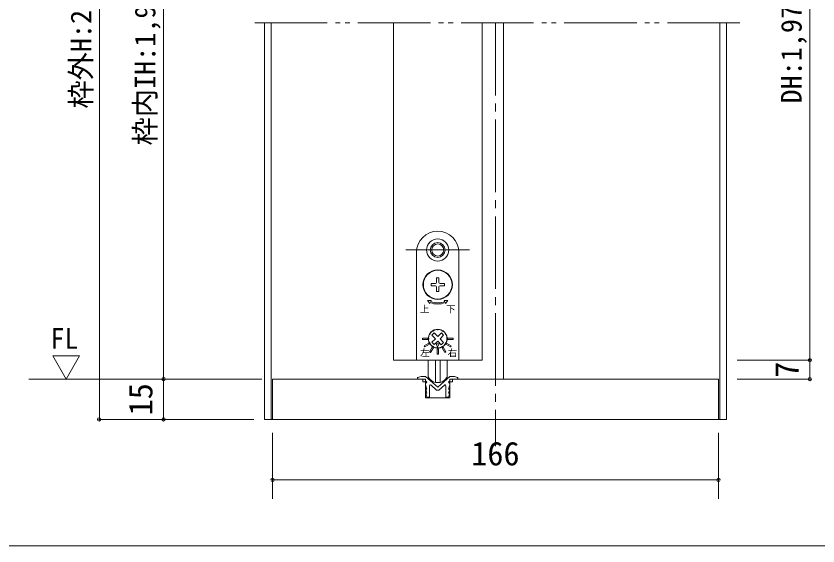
# Model space of a CAD drawing. Units: millimetres on the paper, enlarged 10 times, with parts at other scales. Extents: x -2000 to 2000, y -1385 to 1385.
# Drawn here: x -1400 to -405, y -68 to 589 of the extents above; entities that cross this region are included whole.
import ezdxf
from ezdxf.enums import TextEntityAlignment as Align

# ---------------------------------------------------------------- set-up
doc = ezdxf.new("R2010")
doc.units = ezdxf.units.MM
doc.header["$LTSCALE"] = 10
doc.header["$PDMODE"] = 32
doc.header["$PDSIZE"] = 4
for name, pattern in [('CHAIN2', [12, 9, -1, 1, -1]), ('DOUBLE_CHAIN2', [12.8, 9, -1, 0.6, -0.6, 0.6, -1]), ('USER1', [19.05, 12.7, -6.35])]:
    doc.linetypes.add(name, pattern=pattern)
for name, color, linetype, lineweight in [('1-0_H-SYM', 7, 'Continuous', 20), ('1-2_0', 7, 'Continuous', 20), ('2-0', 7, 'Continuous', 18)]:
    doc.layers.add(name, color=color, linetype=linetype, lineweight=lineweight)
doc.styles.add('ＭＳ ゴシック', font='')
doc.styles.get('ＭＳ ゴシック').set_extended_font_data('MS Gothic')

msp = doc.modelspace()

# ---------------------------------------------------------------- linework, layer by layer
at = {"layer": '1-0_H-SYM', "lineweight": 18}
msp.add_line((380, -67.5), (-1950, -67.5), dxfattribs=at)
at = {"layer": '1-2_0'}
msp.add_lwpolyline([(380, -67.5), (-1950, -67.5), (-1950, 1335)], dxfattribs=at)
at = {"layer": '2-0', "color": 4, "lineweight": 9}
for p, q in [((-1296.36, 1073.17), (-1296.36, 89.36)), ((-1216.84, 953.17), (-1216.84, 139.36)), ((-414.8, 162.69), (-414.8, 926.51)), ((-414.8, 162.69), (-504.94, 162.69)), ((-414.8, 162.69), (-414.8, 139.36)), ((-1094.94, 139.36), (-1383.96, 139.36)), ((-1236.84, 139.36), (-1114.69, 139.36)), ((-1216.84, 139.36), (-1216.84, 129.36)), ((-1216.84, 139.36), (-1216.84, 89.36)), ((-414.8, 139.36), (-504.94, 139.36)), ((-1104.94, 89.36), (-1296.88, 89.36)), ((-1236.84, 89.36), (-1114.69, 89.36))]:
    msp.add_line(p, q, dxfattribs=at)
at = {"layer": '2-0', "linetype": 'DOUBLE_CHAIN2', "lineweight": 20}
msp.add_line((-501.61, 581.02), (-1108.27, 581.02), dxfattribs=at)
at = {"layer": '2-0', "lineweight": 20}
for p, q in [((-1091.61, 581.02), (-1091.61, 89.36)), ((-1083.27, 581.02), (-1083.27, 89.36)), ((-931.61, 581.02), (-931.61, 162.69)), ((-821.61, 581.02), (-821.61, 162.69)), ((-794.94, 581.02), (-794.94, 139.36)), ((-526.61, 581.02), (-526.61, 89.36)), ((-518.27, 581.02), (-518.27, 89.36)), ((-931.61, 162.69), (-821.61, 162.69)), ((-894.94, 139.36), (-1081.61, 139.36)), ((-1081.61, 89.36), (-1081.61, 139.36)), ((-900.61, 139.36), (-891.61, 139.36)), ((-891.61, 142.69), (-895.89, 142.69)), ((-891.61, 142.69), (-876.61, 129.36)), ((-891.61, 137.02), (-891.61, 139.36)), ((-876.61, 129.36), (-861.61, 142.69)), ((-861.61, 142.69), (-857.32, 142.69)), ((-852.61, 139.36), (-861.61, 139.36)), ((-861.61, 137.02), (-861.61, 139.36)), ((-858.27, 139.36), (-528.27, 139.36)), ((-889.94, 135.36), (-891.61, 137.02)), ((-891.61, 133.69), (-889.94, 135.36)), ((-891.61, 132.02), (-891.61, 133.69)), ((-889.94, 127.02), (-891.61, 132.02)), ((-886.61, 117.02), (-886.61, 131.11)), ((-868.27, 131.86), (-875.21, 125.69)), ((-866.61, 131.11), (-866.61, 117.02)), ((-863.27, 135.36), (-861.61, 137.02)), ((-861.61, 133.69), (-863.27, 135.36)), ((-863.27, 127.02), (-861.61, 132.02)), ((-861.61, 132.02), (-861.61, 133.69)), ((-891.44, 127.02), (-889.94, 127.02)), ((-889.94, 122.02), (-891.44, 127.02)), ((-891.44, 122.02), (-889.94, 122.02)), ((-889.94, 117.02), (-891.44, 122.02)), ((-861.77, 127.02), (-863.27, 127.02)), ((-863.27, 122.02), (-861.77, 127.02)), ((-861.77, 122.02), (-863.27, 122.02)), ((-863.27, 117.02), (-861.77, 122.02)), ((-889.94, 117.02), (-886.61, 117.02)), ((-863.27, 117.02), (-866.61, 117.02)), ((-1091.61, 89.36), (-518.27, 89.36)), ((-1081.61, -8.98), (-1081.61, 72.69)), ((-528.27, -8.98), (-528.27, 72.69)), ((-528.27, 14.36), (-1081.61, 14.36))]:
    msp.add_line(p, q, dxfattribs=at)
at = {"layer": '2-0', "color": 4, "linetype": 'CHAIN2', "lineweight": 9}
msp.add_line((-804.94, 581.02), (-804.94, 56.02), dxfattribs=at)
at = {"layer": '2-0', "color": 2, "linetype": 'USER1'}
msp.add_line((-916.11, 299.36), (-837.11, 299.36), dxfattribs=at)
at = {"layer": '2-0'}
for p, q in [((-902.94, 296.36), (-902.94, 162.69)), ((-850.27, 162.69), (-850.27, 296.36)), ((-875.11, 264.69), (-878.11, 264.69)), ((-878.11, 259.19), (-878.11, 264.69)), ((-875.11, 259.19), (-875.11, 264.69)), ((-879.44, 254.86), (-884.94, 254.86)), ((-878.11, 248.02), (-878.11, 253.52)), ((-875.11, 248.02), (-875.11, 253.52)), ((-868.27, 257.86), (-873.77, 257.86)), ((-868.27, 254.86), (-873.77, 254.86)), ((-868.27, 257.86), (-868.27, 254.86)), ((-875.11, 248.02), (-878.11, 248.02)), ((-883.97, 184.97), (-879.44, 189.39)), ((-879.44, 189.39), (-883.86, 193.92)), ((-876.57, 192.18), (-872.04, 196.61)), ((-881.18, 182.1), (-883.97, 184.97)), ((-881.18, 182.1), (-876.64, 186.53)), ((-872.22, 181.99), (-876.64, 186.53)), ((-869.36, 184.79), (-872.22, 181.99)), ((-902.94, 162.69), (-850.27, 162.69)), ((-888.27, 142.24), (-888.27, 162.69)), ((-879.52, 162.69), (-879.52, 135.18)), ((-873.69, 162.69), (-873.69, 135.18)), ((-864.94, 162.69), (-864.94, 142.24)), ((-879.52, 135.18), (-873.69, 135.18))]:
    msp.add_line(p, q, dxfattribs=at)
for points in [[(-879.44, 257.86), (-884.94, 257.86), (-884.94, 254.86)], [(-885.28, 235.41), (-884.77, 236.65), (-889.1, 236.65), (-886.3, 232.95), (-885.79, 234.18)], [(-867.42, 234.18), (-866.91, 232.95), (-864.12, 236.65), (-868.44, 236.65), (-867.93, 235.41)], [(-876.57, 192.18), (-881, 196.72), (-883.86, 193.92)], [(-869.36, 184.79), (-873.78, 189.32), (-869.25, 193.74), (-872.04, 196.61)]]:
    msp.add_lwpolyline(points, dxfattribs=at)
for points in [[(-895.61, 188.52), (-888.94, 188.52), (-888.94, 190.19), (-895.61, 190.19)], [(-857.61, 190.19), (-864.27, 190.19), (-864.27, 188.52), (-857.61, 188.52)], [(-892.65, 179.13), (-886.87, 182.47), (-887.71, 183.91), (-893.48, 180.58)], [(-876.73, 179.02), (-875.02, 183), (-878.35, 183.04)], [(-859.74, 180.58), (-865.51, 183.91), (-866.34, 182.47), (-860.57, 179.13)], [(-885.39, 172.48), (-882.05, 178.26), (-883.5, 179.09), (-886.83, 173.32)], [(-875.77, 177.02), (-877.44, 177.02), (-877.44, 170.36), (-875.77, 170.36)], [(-866.39, 173.32), (-869.72, 179.09), (-871.16, 178.26), (-867.83, 172.48)]]:
    msp.add_lwpolyline(points, close=True, dxfattribs=at)
at = {"layer": '2-0', "color": 4, "lineweight": 9}
msp.add_lwpolyline([(-1337.67, 139.36), (-1321.18, 168.04), (-1354.37, 168.04)], close=True, dxfattribs=at)
at = {"layer": '2-0', "lineweight": 20}
for points in [[(-528.27, 139.36), (-528.27, 89.36), (-1081.61, 89.36)], [(-861.61, 116.02), (-891.61, 116.02), (-891.61, 136.02), (-894.94, 136.02), (-894.94, 139.36)], [(-768.27, 139.36), (-858.27, 139.36), (-858.27, 136.02), (-861.61, 136.02), (-861.61, 116.02)], [(-884.94, 131.86), (-878, 125.69), (-875.21, 125.69)]]:
    msp.add_lwpolyline(points, dxfattribs=at)
at = {"layer": '2-0'}
for centre, radius in [((-876.61, 299.36), 13.83), ((-876.61, 299.36), 9.17), ((-876.61, 299.36), 7.5), ((-876.61, 256.36), 18.33), ((-876.61, 256.36), 17.83)]:
    msp.add_circle(centre, radius, dxfattribs=at)
for centre, radius, start, end in [((-876.61, 296.36), 26.33, 0, 180), ((-879.44, 259.19), 1.33, 270, 360), ((-873.77, 259.19), 1.33, 180, 270), ((-879.44, 253.52), 1.33, 360, 90), ((-873.77, 253.52), 1.33, 90, 180), ((-876.61, 256.36), 24, 247.5, 292.5), ((-876.61, 256.36), 22.67, 247.5, 292.5), ((-876.61, 189.36), 11.67, 98.90298, 201.09702), ((-876.61, 189.36), 11.17, 116.90028, 121.69834), ((-879.16, 197.11), 3.33, 108.17431, 138.71996), ((-876.61, 189.36), 11.5, 100.42431, 108.17431), ((-878.09, 197.39), 3.33, 69.87866, 100.42431), ((-878.05, 198.58), 2.33, 72.61143, 98.90298), ((-876.61, 203.19), 2.5, 252.61143, 287.38857), ((-876.61, 189.36), 11.17, 86.90028, 91.69834), ((-874.93, 197.35), 3.33, 78.17431, 108.71996), ((-875.16, 198.58), 2.33, 81.09702, 107.38857), ((-876.61, 189.36), 11.67, 338.90298, 81.09702), ((-876.61, 189.36), 11.5, 70.42431, 78.17431), ((-873.87, 197.05), 3.33, 39.87866, 70.42431), ((-876.61, 189.36), 11.17, 56.90028, 61.69834), ((-884.6, 191.03), 3.33, 168.17431, 198.71996), ((-876.61, 189.36), 11.5, 160.42431, 168.17431), ((-876.61, 189.36), 11.17, 176.90028, 181.69834), ((-884.3, 192.09), 3.33, 129.87866, 160.42431), ((-876.61, 189.36), 11.17, 146.90028, 151.69834), ((-882.69, 194.8), 3.33, 138.17431, 168.71996), ((-876.61, 189.36), 11.5, 130.42431, 138.17431), ((-881.9, 195.57), 3.33, 99.87866, 130.42431), ((-871.16, 195.44), 3.33, 48.17431, 78.71996), ((-876.61, 189.36), 11.5, 40.42431, 48.17431), ((-870.39, 194.65), 3.33, 9.87866, 40.42431), ((-876.61, 189.36), 11.17, 26.90028, 31.69834), ((-868.85, 191.9), 3.33, 18.17431, 48.71996), ((-876.61, 189.36), 11.5, 10.42431, 18.17431), ((-876.61, 189.36), 11.17, 356.90028, 1.69834), ((-868.58, 190.83), 3.33, 339.87866, 10.42431), ((-884.64, 187.88), 3.33, 159.87866, 190.42431), ((-876.61, 189.36), 11.5, 190.42431, 198.17431), ((-884.37, 186.81), 3.33, 198.17431, 228.71996), ((-885.32, 186), 2.33, 201.09702, 227.38857), ((-888.59, 182.44), 2.5, 12.61143, 47.38857), ((-876.61, 189.36), 11.17, 206.90028, 211.69834), ((-883.87, 183.49), 2.33, 192.61143, 218.90298), ((-882.82, 184.06), 3.33, 189.87866, 220.42431), ((-876.61, 189.36), 11.67, 218.90298, 321.09702), ((-876.61, 189.36), 11.5, 220.42431, 228.17431), ((-882.05, 183.27), 3.33, 228.17431, 258.71996), ((-876.61, 189.36), 11.17, 236.90028, 241.69834), ((-879.34, 181.66), 3.33, 219.87866, 250.42431), ((-874.06, 181.6), 3.33, 288.17431, 318.71996), ((-876.61, 189.36), 11.17, 296.90028, 301.69834), ((-871.31, 183.14), 3.33, 279.87866, 310.42431), ((-876.61, 189.36), 11.5, 310.42431, 318.17431), ((-870.52, 183.91), 3.33, 318.17431, 348.71996), ((-869.34, 183.49), 2.33, 321.09702, 347.38857), ((-876.61, 189.36), 11.17, 326.90028, 331.69834), ((-864.63, 182.44), 2.5, 132.61143, 167.38857), ((-868.91, 186.62), 3.33, 309.87866, 340.42431), ((-867.9, 186), 2.33, 312.61143, 338.90298), ((-876.61, 189.36), 11.5, 340.42431, 348.17431), ((-868.61, 187.68), 3.33, 348.17431, 18.71996), ((-876.61, 189.36), 11.5, 250.42431, 258.17431), ((-878.28, 181.36), 3.33, 258.17431, 288.71996), ((-876.61, 189.36), 11.17, 266.90028, 271.69834), ((-875.13, 181.32), 3.33, 249.87866, 280.42431), ((-876.61, 189.36), 11.5, 280.42431, 288.17431), ((-886.61, 142.24), 1.67, 180, 210.56067), ((-876.56, 148.18), 13.33, 210.56067, 257.16143), ((-876.65, 148.18), 13.33, 282.83857, 329.43933), ((-866.61, 142.24), 1.67, 329.43933, 360)]:
    msp.add_arc(centre, radius, start, end, dxfattribs=at)
at = {"layer": '2-0', "lineweight": 20}
for centre, radius, start, end in [((-900.61, 140.36), 1, 121.58633, 270), ((-895.89, 132.69), 10, 90, 121.58633), ((-857.32, 132.69), 10, 58.41365, 90), ((-852.61, 140.36), 1, 270, 58.41365), ((-885.61, 131.11), 1, 48.36646, 180), ((-867.61, 131.11), 1, 0, 131.63353)]:
    msp.add_arc(centre, radius, start, end, dxfattribs=at)
at = {"layer": '2-0', "color": 4, "lineweight": 9}
for centre, start, end in [((-1296.36, 89.36), 90, 270), ((-1296.36, 89.36), 270, 90), ((-1216.84, 89.36), 90, 270), ((-1216.84, 89.36), 270, 90)]:
    msp.add_arc(centre, 0.521, start, end, dxfattribs=at)
at = {"layer": '2-0', "color": 4}
for p in [(-414.8, 162.69), (-1216.84, 139.36), (-414.8, 139.36), (-1296.88, 89.36), (-1216.84, 89.36)]:
    msp.add_point(p, dxfattribs=at)
at = {"layer": '2-0'}
for p in [(-1081.61, 14.36), (-528.27, 14.36)]:
    msp.add_point(p, dxfattribs=at)

# ---------------------------------------------------------------- texts
at = {"layer": '2-0', "style": 'ＭＳ ゴシック'}
for s, height, p in [('枠外H:2,036', 25.66, (-1298.86, 474.6)), ('枠内IH:1,985', 25.66, (-1219.34, 428.93)), ('DH:1,970', 25.66, (-417.3, 480.93)), ('7', 29.33, (-419.8, 141.02)), ('15', 29.33, (-1221.84, 94.36))]:
    msp.add_text(s, height=height, rotation=90, dxfattribs=at).set_placement(p, align=Align.BOTTOM_LEFT)
for s, height, p in [('上', 8.55, (-898.68, 219.3)), ('下', 8.55, (-866.36, 219.04)), ('FL', 25.66, (-1357.33, 169.15)), ('左', 8.55, (-898.37, 165.12)), ('右', 8.55, (-864.39, 165.04)), ('166', 29.33, (-834.94, 23.52))]:
    msp.add_text(s, height=height, dxfattribs=at).set_placement(p, align=Align.BOTTOM_LEFT)

doc.saveas('drawing.dxf')
